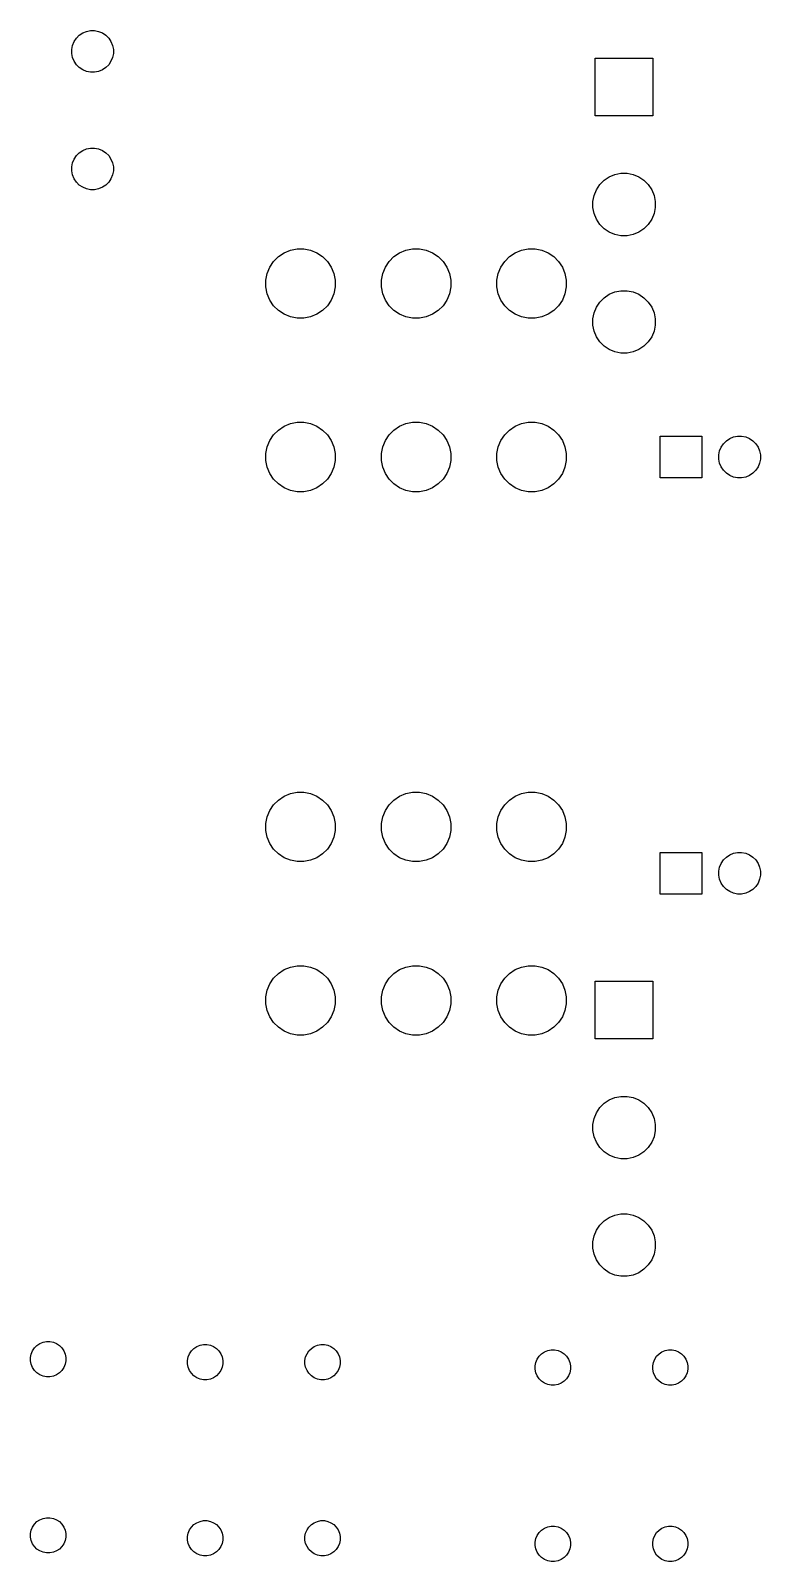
# Model space of a CAD drawing. Extents: x 30 to 167, y -137 to -71.
# Drawn here: x 135.3 to 166.9, y -136.8 to -70.6 of the extents above; entities that cross this region are included whole.
import ezdxf

# ---------------------------------------------------------------- set-up
doc = ezdxf.new("R2010")
doc.units = 0
doc.layers.add('BLACK', color=7, linetype='CONTINUOUS')

msp = doc.modelspace()

# ---------------------------------------------------------------- linework, layer by layer
at = {"layer": 'BLACK', "linetype": 'CONTINUOUS'}
for p, q in [((137.301, -70.8863), (137.426, -70.7609)), ((137.426, -70.7609), (137.574, -70.6624)), ((137.574, -70.6624), (137.737, -70.5946)), ((137.737, -70.5946), (137.911, -70.56)), ((137.911, -70.56), (138.089, -70.56)), ((138.089, -70.56), (138.263, -70.5946)), ((138.263, -70.5946), (138.426, -70.6624)), ((138.426, -70.6624), (138.574, -70.7609)), ((138.574, -70.7609), (138.699, -70.8863)), ((137.1, -71.3714), (137.135, -71.1975)), ((137.1, -71.5486), (137.1, -71.3714)), ((137.135, -71.1975), (137.202, -71.0337)), ((137.202, -71.0337), (137.301, -70.8863)), ((138.699, -70.8863), (138.798, -71.0337)), ((138.798, -71.0337), (138.865, -71.1975)), ((138.865, -71.1975), (138.9, -71.3714)), ((138.9, -71.3714), (138.9, -71.5486)), ((137.135, -71.7225), (137.1, -71.5486)), ((137.202, -71.8863), (137.135, -71.7225)), ((137.301, -72.0337), (137.202, -71.8863)), ((137.426, -72.1591), (137.301, -72.0337)), ((137.574, -72.2576), (137.426, -72.1591)), ((138.574, -72.1591), (138.426, -72.2576)), ((138.699, -72.0337), (138.574, -72.1591)), ((138.798, -71.8863), (138.699, -72.0337)), ((138.865, -71.7225), (138.798, -71.8863)), ((138.9, -71.5486), (138.865, -71.7225)), ((159.75, -74.25), (159.75, -71.75)), ((159.75, -71.75), (162.25, -71.75)), ((162.25, -71.75), (162.25, -74.25)), ((137.737, -72.3254), (137.574, -72.2576)), ((137.911, -72.36), (137.737, -72.3254)), ((138.089, -72.36), (137.911, -72.36)), ((138.263, -72.3254), (138.089, -72.36)), ((138.426, -72.2576), (138.263, -72.3254)), ((162.25, -74.25), (159.75, -74.25)), ((137.135, -76.2775), (137.202, -76.1137)), ((137.202, -76.1137), (137.301, -75.9663)), ((137.301, -75.9663), (137.426, -75.8409)), ((137.426, -75.8409), (137.574, -75.7424)), ((137.574, -75.7424), (137.737, -75.6746)), ((137.737, -75.6746), (137.911, -75.64)), ((137.911, -75.64), (138.089, -75.64)), ((138.089, -75.64), (138.263, -75.6746)), ((138.263, -75.6746), (138.426, -75.7424)), ((138.426, -75.7424), (138.574, -75.8409)), ((138.574, -75.8409), (138.699, -75.9663)), ((138.699, -75.9663), (138.798, -76.1137)), ((138.798, -76.1137), (138.865, -76.2775)), ((137.1, -76.4514), (137.135, -76.2775)), ((137.1, -76.6286), (137.1, -76.4514)), ((137.135, -76.8025), (137.1, -76.6286)), ((138.865, -76.2775), (138.9, -76.4514)), ((138.9, -76.6286), (138.865, -76.8025)), ((138.9, -76.4514), (138.9, -76.6286)), ((160.361, -76.8836), (160.606, -76.7819)), ((160.606, -76.7819), (160.867, -76.73)), ((160.867, -76.73), (161.133, -76.73)), ((161.133, -76.73), (161.394, -76.7819)), ((161.394, -76.7819), (161.639, -76.8836)), ((137.202, -76.9663), (137.135, -76.8025)), ((137.301, -77.1137), (137.202, -76.9663)), ((137.426, -77.2391), (137.301, -77.1137)), ((137.574, -77.3376), (137.426, -77.2391)), ((137.737, -77.4054), (137.574, -77.3376)), ((137.911, -77.44), (137.737, -77.4054)), ((138.089, -77.44), (137.911, -77.44)), ((138.263, -77.4054), (138.089, -77.44)), ((138.426, -77.3376), (138.263, -77.4054)), ((138.574, -77.2391), (138.426, -77.3376)), ((138.699, -77.1137), (138.574, -77.2391)), ((138.798, -76.9663), (138.699, -77.1137)), ((138.865, -76.8025), (138.798, -76.9663)), ((159.702, -77.6862), (159.804, -77.4405)), ((159.804, -77.4405), (159.951, -77.2194)), ((159.951, -77.2194), (160.139, -77.0314)), ((160.139, -77.0314), (160.361, -76.8836)), ((161.639, -76.8836), (161.861, -77.0314)), ((161.861, -77.0314), (162.049, -77.2194)), ((162.049, -77.2194), (162.196, -77.4405)), ((162.196, -77.4405), (162.298, -77.6862)), ((159.65, -77.947), (159.702, -77.6862)), ((159.65, -78.213), (159.65, -77.947)), ((162.298, -77.6862), (162.35, -77.947)), ((162.35, -77.947), (162.35, -78.213)), ((159.702, -78.4738), (159.65, -78.213)), ((159.804, -78.7195), (159.702, -78.4738)), ((159.951, -78.9406), (159.804, -78.7195)), ((162.196, -78.7195), (162.049, -78.9406)), ((162.298, -78.4738), (162.196, -78.7195)), ((162.35, -78.213), (162.298, -78.4738)), ((160.139, -79.1286), (159.951, -78.9406)), ((160.361, -79.2764), (160.139, -79.1286)), ((160.606, -79.3781), (160.361, -79.2764)), ((160.867, -79.43), (160.606, -79.3781)), ((161.133, -79.43), (160.867, -79.43)), ((161.394, -79.3781), (161.133, -79.43)), ((161.639, -79.2764), (161.394, -79.3781)), ((161.861, -79.1286), (161.639, -79.2764)), ((162.049, -78.9406), (161.861, -79.1286)), ((146.289, -80.1707), (146.562, -80.0576)), ((146.562, -80.0576), (146.852, -80)), ((146.852, -80), (147.148, -80)), ((147.148, -80), (147.438, -80.0576)), ((147.438, -80.0576), (147.711, -80.1707)), ((151.289, -80.1707), (151.562, -80.0576)), ((151.562, -80.0576), (151.852, -80)), ((151.852, -80), (152.148, -80)), ((152.148, -80), (152.438, -80.0576)), ((152.438, -80.0576), (152.711, -80.1707)), ((156.289, -80.1707), (156.562, -80.0576)), ((156.562, -80.0576), (156.852, -80)), ((156.852, -80), (157.148, -80)), ((157.148, -80), (157.438, -80.0576)), ((157.438, -80.0576), (157.711, -80.1707)), ((145.671, -80.7895), (145.835, -80.5438)), ((145.835, -80.5438), (146.044, -80.3349)), ((146.044, -80.3349), (146.289, -80.1707)), ((147.711, -80.1707), (147.956, -80.3349)), ((147.956, -80.3349), (148.165, -80.5438)), ((148.165, -80.5438), (148.329, -80.7895)), ((150.671, -80.7895), (150.835, -80.5438)), ((150.835, -80.5438), (151.044, -80.3349)), ((151.044, -80.3349), (151.289, -80.1707)), ((152.711, -80.1707), (152.956, -80.3349)), ((152.956, -80.3349), (153.165, -80.5438)), ((153.165, -80.5438), (153.329, -80.7895)), ((155.671, -80.7895), (155.835, -80.5438)), ((155.835, -80.5438), (156.044, -80.3349)), ((156.044, -80.3349), (156.289, -80.1707)), ((157.711, -80.1707), (157.956, -80.3349)), ((157.956, -80.3349), (158.165, -80.5438)), ((158.165, -80.5438), (158.329, -80.7895)), ((145.5, -81.3523), (145.558, -81.0625)), ((145.5, -81.6477), (145.5, -81.3523)), ((145.558, -81.0625), (145.671, -80.7895)), ((148.329, -80.7895), (148.442, -81.0625)), ((148.442, -81.0625), (148.5, -81.3523)), ((148.5, -81.3523), (148.5, -81.6477)), ((150.5, -81.3523), (150.558, -81.0625)), ((150.5, -81.6477), (150.5, -81.3523)), ((150.558, -81.0625), (150.671, -80.7895)), ((153.329, -80.7895), (153.442, -81.0625)), ((153.442, -81.0625), (153.5, -81.3523)), ((153.5, -81.3523), (153.5, -81.6477)), ((155.5, -81.3523), (155.558, -81.0625)), ((155.5, -81.6477), (155.5, -81.3523)), ((155.558, -81.0625), (155.671, -80.7895)), ((158.329, -80.7895), (158.442, -81.0625)), ((158.442, -81.0625), (158.5, -81.3523)), ((158.5, -81.3523), (158.5, -81.6477)), ((145.558, -81.9375), (145.5, -81.6477)), ((145.671, -82.2105), (145.558, -81.9375)), ((148.442, -81.9375), (148.329, -82.2105)), ((148.5, -81.6477), (148.442, -81.9375)), ((150.558, -81.9375), (150.5, -81.6477)), ((150.671, -82.2105), (150.558, -81.9375)), ((153.442, -81.9375), (153.329, -82.2105)), ((153.5, -81.6477), (153.442, -81.9375)), ((155.558, -81.9375), (155.5, -81.6477)), ((155.671, -82.2105), (155.558, -81.9375)), ((158.442, -81.9375), (158.329, -82.2105)), ((158.5, -81.6477), (158.442, -81.9375)), ((160.139, -82.1114), (160.361, -81.9636)), ((160.361, -81.9636), (160.606, -81.8619)), ((160.606, -81.8619), (160.867, -81.81)), ((160.867, -81.81), (161.133, -81.81)), ((161.133, -81.81), (161.394, -81.8619)), ((161.394, -81.8619), (161.639, -81.9636)), ((161.639, -81.9636), (161.861, -82.1114)), ((145.835, -82.4562), (145.671, -82.2105)), ((146.044, -82.6651), (145.835, -82.4562)), ((146.289, -82.8293), (146.044, -82.6651)), ((147.956, -82.6651), (147.711, -82.8293)), ((148.165, -82.4562), (147.956, -82.6651)), ((148.329, -82.2105), (148.165, -82.4562)), ((150.835, -82.4562), (150.671, -82.2105)), ((151.044, -82.6651), (150.835, -82.4562)), ((151.289, -82.8293), (151.044, -82.6651)), ((152.956, -82.6651), (152.711, -82.8293)), ((153.165, -82.4562), (152.956, -82.6651)), ((153.329, -82.2105), (153.165, -82.4562)), ((155.835, -82.4562), (155.671, -82.2105)), ((156.044, -82.6651), (155.835, -82.4562)), ((156.289, -82.8293), (156.044, -82.6651)), ((157.956, -82.6651), (157.711, -82.8293)), ((158.165, -82.4562), (157.956, -82.6651)), ((158.329, -82.2105), (158.165, -82.4562)), ((159.702, -82.7662), (159.804, -82.5205)), ((159.804, -82.5205), (159.951, -82.2994)), ((159.951, -82.2994), (160.139, -82.1114)), ((161.861, -82.1114), (162.049, -82.2994)), ((162.049, -82.2994), (162.196, -82.5205)), ((162.196, -82.5205), (162.298, -82.7662)), ((146.562, -82.9424), (146.289, -82.8293)), ((146.852, -83), (146.562, -82.9424)), ((147.148, -83), (146.852, -83)), ((147.438, -82.9424), (147.148, -83)), ((147.711, -82.8293), (147.438, -82.9424)), ((151.562, -82.9424), (151.289, -82.8293)), ((151.852, -83), (151.562, -82.9424)), ((152.148, -83), (151.852, -83)), ((152.438, -82.9424), (152.148, -83)), ((152.711, -82.8293), (152.438, -82.9424)), ((156.562, -82.9424), (156.289, -82.8293)), ((156.852, -83), (156.562, -82.9424)), ((157.148, -83), (156.852, -83)), ((157.438, -82.9424), (157.148, -83)), ((157.711, -82.8293), (157.438, -82.9424)), ((159.65, -83.027), (159.702, -82.7662)), ((159.65, -83.293), (159.65, -83.027)), ((159.702, -83.5538), (159.65, -83.293)), ((162.298, -82.7662), (162.35, -83.027)), ((162.35, -83.293), (162.298, -83.5538)), ((162.35, -83.027), (162.35, -83.293)), ((159.804, -83.7995), (159.702, -83.5538)), ((159.951, -84.0206), (159.804, -83.7995)), ((160.139, -84.2086), (159.951, -84.0206)), ((162.049, -84.0206), (161.861, -84.2086)), ((162.196, -83.7995), (162.049, -84.0206)), ((162.298, -83.5538), (162.196, -83.7995)), ((160.361, -84.3564), (160.139, -84.2086)), ((160.606, -84.4581), (160.361, -84.3564)), ((160.867, -84.51), (160.606, -84.4581)), ((161.133, -84.51), (160.867, -84.51)), ((161.394, -84.4581), (161.133, -84.51)), ((161.639, -84.3564), (161.394, -84.4581)), ((161.861, -84.2086), (161.639, -84.3564)), ((145.671, -88.2895), (145.835, -88.0438)), ((145.835, -88.0438), (146.044, -87.8349)), ((146.044, -87.8349), (146.289, -87.6707)), ((146.289, -87.6707), (146.562, -87.5576)), ((146.562, -87.5576), (146.852, -87.5)), ((146.852, -87.5), (147.148, -87.5)), ((147.148, -87.5), (147.438, -87.5576)), ((147.438, -87.5576), (147.711, -87.6707)), ((147.711, -87.6707), (147.956, -87.8349)), ((147.956, -87.8349), (148.165, -88.0438)), ((148.165, -88.0438), (148.329, -88.2895)), ((150.671, -88.2895), (150.835, -88.0438)), ((150.835, -88.0438), (151.044, -87.8349)), ((151.044, -87.8349), (151.289, -87.6707)), ((151.289, -87.6707), (151.562, -87.5576)), ((151.562, -87.5576), (151.852, -87.5)), ((151.852, -87.5), (152.148, -87.5)), ((152.148, -87.5), (152.438, -87.5576)), ((152.438, -87.5576), (152.711, -87.6707)), ((152.711, -87.6707), (152.956, -87.8349)), ((152.956, -87.8349), (153.165, -88.0438)), ((153.165, -88.0438), (153.329, -88.2895)), ((155.671, -88.2895), (155.835, -88.0438)), ((155.835, -88.0438), (156.044, -87.8349)), ((156.044, -87.8349), (156.289, -87.6707)), ((156.289, -87.6707), (156.562, -87.5576)), ((156.562, -87.5576), (156.852, -87.5)), ((156.852, -87.5), (157.148, -87.5)), ((157.148, -87.5), (157.438, -87.5576)), ((157.438, -87.5576), (157.711, -87.6707)), ((157.711, -87.6707), (157.956, -87.8349)), ((157.956, -87.8349), (158.165, -88.0438)), ((158.165, -88.0438), (158.329, -88.2895)), ((145.5, -88.8523), (145.558, -88.5625)), ((145.558, -88.5625), (145.671, -88.2895)), ((148.329, -88.2895), (148.442, -88.5625)), ((148.442, -88.5625), (148.5, -88.8523)), ((150.5, -88.8523), (150.558, -88.5625)), ((150.558, -88.5625), (150.671, -88.2895)), ((153.329, -88.2895), (153.442, -88.5625)), ((153.442, -88.5625), (153.5, -88.8523)), ((155.5, -88.8523), (155.558, -88.5625)), ((155.558, -88.5625), (155.671, -88.2895)), ((158.329, -88.2895), (158.442, -88.5625)), ((158.442, -88.5625), (158.5, -88.8523)), ((162.56, -89.9), (162.56, -88.1)), ((162.56, -88.1), (164.36, -88.1)), ((164.36, -88.1), (164.36, -89.9)), ((165.135, -88.7375), (165.202, -88.5737)), ((165.202, -88.5737), (165.301, -88.4263)), ((165.301, -88.4263), (165.426, -88.3009)), ((165.426, -88.3009), (165.574, -88.2024)), ((165.574, -88.2024), (165.737, -88.1346)), ((165.737, -88.1346), (165.911, -88.1)), ((165.911, -88.1), (166.089, -88.1)), ((166.089, -88.1), (166.263, -88.1346)), ((166.263, -88.1346), (166.426, -88.2024)), ((166.426, -88.2024), (166.574, -88.3009)), ((166.574, -88.3009), (166.699, -88.4263)), ((166.699, -88.4263), (166.798, -88.5737)), ((166.798, -88.5737), (166.865, -88.7375)), ((145.5, -89.1477), (145.5, -88.8523)), ((145.558, -89.4375), (145.5, -89.1477)), ((148.5, -89.1477), (148.442, -89.4375)), ((148.5, -88.8523), (148.5, -89.1477)), ((150.5, -89.1477), (150.5, -88.8523)), ((150.558, -89.4375), (150.5, -89.1477)), ((153.5, -89.1477), (153.442, -89.4375)), ((153.5, -88.8523), (153.5, -89.1477)), ((155.5, -89.1477), (155.5, -88.8523)), ((155.558, -89.4375), (155.5, -89.1477)), ((158.5, -89.1477), (158.442, -89.4375)), ((158.5, -88.8523), (158.5, -89.1477)), ((165.1, -88.9114), (165.135, -88.7375)), ((165.1, -89.0886), (165.1, -88.9114)), ((165.135, -89.2625), (165.1, -89.0886)), ((165.202, -89.4263), (165.135, -89.2625)), ((166.865, -89.2625), (166.798, -89.4263)), ((166.865, -88.7375), (166.9, -88.9114)), ((166.9, -89.0886), (166.865, -89.2625)), ((166.9, -88.9114), (166.9, -89.0886)), ((145.671, -89.7105), (145.558, -89.4375)), ((145.835, -89.9562), (145.671, -89.7105)), ((146.044, -90.1651), (145.835, -89.9562)), ((148.165, -89.9562), (147.956, -90.1651)), ((148.329, -89.7105), (148.165, -89.9562)), ((148.442, -89.4375), (148.329, -89.7105)), ((150.671, -89.7105), (150.558, -89.4375)), ((150.835, -89.9562), (150.671, -89.7105)), ((151.044, -90.1651), (150.835, -89.9562)), ((153.165, -89.9562), (152.956, -90.1651)), ((153.329, -89.7105), (153.165, -89.9562)), ((153.442, -89.4375), (153.329, -89.7105)), ((155.671, -89.7105), (155.558, -89.4375)), ((155.835, -89.9562), (155.671, -89.7105)), ((156.044, -90.1651), (155.835, -89.9562)), ((158.165, -89.9562), (157.956, -90.1651)), ((158.329, -89.7105), (158.165, -89.9562)), ((158.442, -89.4375), (158.329, -89.7105)), ((164.36, -89.9), (162.56, -89.9)), ((165.301, -89.5737), (165.202, -89.4263)), ((165.426, -89.6991), (165.301, -89.5737)), ((165.574, -89.7976), (165.426, -89.6991)), ((165.737, -89.8654), (165.574, -89.7976)), ((165.911, -89.9), (165.737, -89.8654)), ((166.089, -89.9), (165.911, -89.9)), ((166.263, -89.8654), (166.089, -89.9)), ((166.426, -89.7976), (166.263, -89.8654)), ((166.574, -89.6991), (166.426, -89.7976)), ((166.699, -89.5737), (166.574, -89.6991)), ((166.798, -89.4263), (166.699, -89.5737)), ((146.289, -90.3293), (146.044, -90.1651)), ((146.562, -90.4424), (146.289, -90.3293)), ((146.852, -90.5), (146.562, -90.4424)), ((147.148, -90.5), (146.852, -90.5)), ((147.438, -90.4424), (147.148, -90.5)), ((147.711, -90.3293), (147.438, -90.4424)), ((147.956, -90.1651), (147.711, -90.3293)), ((151.289, -90.3293), (151.044, -90.1651)), ((151.562, -90.4424), (151.289, -90.3293)), ((151.852, -90.5), (151.562, -90.4424)), ((152.148, -90.5), (151.852, -90.5)), ((152.438, -90.4424), (152.148, -90.5)), ((152.711, -90.3293), (152.438, -90.4424)), ((152.956, -90.1651), (152.711, -90.3293)), ((156.289, -90.3293), (156.044, -90.1651)), ((156.562, -90.4424), (156.289, -90.3293)), ((156.852, -90.5), (156.562, -90.4424)), ((157.148, -90.5), (156.852, -90.5)), ((157.438, -90.4424), (157.148, -90.5)), ((157.711, -90.3293), (157.438, -90.4424)), ((157.956, -90.1651), (157.711, -90.3293)), ((145.835, -104.044), (146.044, -103.835)), ((146.044, -103.835), (146.289, -103.671)), ((146.289, -103.671), (146.562, -103.558)), ((146.562, -103.558), (146.852, -103.5)), ((146.852, -103.5), (147.148, -103.5)), ((147.148, -103.5), (147.438, -103.558)), ((147.438, -103.558), (147.711, -103.671)), ((147.711, -103.671), (147.956, -103.835)), ((147.956, -103.835), (148.165, -104.044)), ((150.835, -104.044), (151.044, -103.835)), ((151.044, -103.835), (151.289, -103.671)), ((151.289, -103.671), (151.562, -103.558)), ((151.562, -103.558), (151.852, -103.5)), ((151.852, -103.5), (152.148, -103.5)), ((152.148, -103.5), (152.438, -103.558)), ((152.438, -103.558), (152.711, -103.671)), ((152.711, -103.671), (152.956, -103.835)), ((152.956, -103.835), (153.165, -104.044)), ((155.835, -104.044), (156.044, -103.835)), ((156.044, -103.835), (156.289, -103.671)), ((156.289, -103.671), (156.562, -103.558)), ((156.562, -103.558), (156.852, -103.5)), ((156.852, -103.5), (157.148, -103.5)), ((157.148, -103.5), (157.438, -103.558)), ((157.438, -103.558), (157.711, -103.671)), ((157.711, -103.671), (157.956, -103.835)), ((157.956, -103.835), (158.165, -104.044)), ((145.5, -104.852), (145.558, -104.562)), ((145.558, -104.562), (145.671, -104.289)), ((145.671, -104.289), (145.835, -104.044)), ((148.165, -104.044), (148.329, -104.289)), ((148.329, -104.289), (148.442, -104.562)), ((148.442, -104.562), (148.5, -104.852)), ((150.5, -104.852), (150.558, -104.562)), ((150.558, -104.562), (150.671, -104.289)), ((150.671, -104.289), (150.835, -104.044)), ((153.165, -104.044), (153.329, -104.289)), ((153.329, -104.289), (153.442, -104.562)), ((153.442, -104.562), (153.5, -104.852)), ((155.5, -104.852), (155.558, -104.562)), ((155.558, -104.562), (155.671, -104.289)), ((155.671, -104.289), (155.835, -104.044)), ((158.165, -104.044), (158.329, -104.289)), ((158.329, -104.289), (158.442, -104.562)), ((158.442, -104.562), (158.5, -104.852)), ((145.5, -105.148), (145.5, -104.852)), ((145.558, -105.438), (145.5, -105.148)), ((148.5, -105.148), (148.442, -105.438)), ((148.5, -104.852), (148.5, -105.148)), ((150.5, -105.148), (150.5, -104.852)), ((150.558, -105.438), (150.5, -105.148)), ((153.5, -105.148), (153.442, -105.438)), ((153.5, -104.852), (153.5, -105.148)), ((155.5, -105.148), (155.5, -104.852)), ((155.558, -105.438), (155.5, -105.148)), ((158.5, -105.148), (158.442, -105.438)), ((158.5, -104.852), (158.5, -105.148)), ((145.671, -105.711), (145.558, -105.438)), ((145.835, -105.956), (145.671, -105.711)), ((148.329, -105.711), (148.165, -105.956)), ((148.442, -105.438), (148.329, -105.711)), ((150.671, -105.711), (150.558, -105.438)), ((150.835, -105.956), (150.671, -105.711)), ((153.329, -105.711), (153.165, -105.956)), ((153.442, -105.438), (153.329, -105.711)), ((155.671, -105.711), (155.558, -105.438)), ((155.835, -105.956), (155.671, -105.711)), ((158.329, -105.711), (158.165, -105.956)), ((158.442, -105.438), (158.329, -105.711)), ((146.044, -106.165), (145.835, -105.956)), ((146.289, -106.329), (146.044, -106.165)), ((146.562, -106.442), (146.289, -106.329)), ((146.852, -106.5), (146.562, -106.442)), ((147.148, -106.5), (146.852, -106.5)), ((147.438, -106.442), (147.148, -106.5)), ((147.711, -106.329), (147.438, -106.442)), ((147.956, -106.165), (147.711, -106.329)), ((148.165, -105.956), (147.956, -106.165)), ((151.044, -106.165), (150.835, -105.956)), ((151.289, -106.329), (151.044, -106.165)), ((151.562, -106.442), (151.289, -106.329)), ((151.852, -106.5), (151.562, -106.442)), ((152.148, -106.5), (151.852, -106.5)), ((152.438, -106.442), (152.148, -106.5)), ((152.711, -106.329), (152.438, -106.442)), ((152.956, -106.165), (152.711, -106.329)), ((153.165, -105.956), (152.956, -106.165)), ((156.044, -106.165), (155.835, -105.956)), ((156.289, -106.329), (156.044, -106.165)), ((156.562, -106.442), (156.289, -106.329)), ((156.852, -106.5), (156.562, -106.442)), ((157.148, -106.5), (156.852, -106.5)), ((157.438, -106.442), (157.148, -106.5)), ((157.711, -106.329), (157.438, -106.442)), ((157.956, -106.165), (157.711, -106.329)), ((158.165, -105.956), (157.956, -106.165)), ((162.56, -107.9), (162.56, -106.1)), ((162.56, -106.1), (164.36, -106.1)), ((164.36, -106.1), (164.36, -107.9)), ((165.135, -106.737), (165.202, -106.574)), ((165.202, -106.574), (165.301, -106.426)), ((165.301, -106.426), (165.426, -106.301)), ((165.426, -106.301), (165.574, -106.202)), ((165.574, -106.202), (165.737, -106.135)), ((165.737, -106.135), (165.911, -106.1)), ((165.911, -106.1), (166.089, -106.1)), ((166.089, -106.1), (166.263, -106.135)), ((166.263, -106.135), (166.426, -106.202)), ((166.426, -106.202), (166.574, -106.301)), ((166.574, -106.301), (166.699, -106.426)), ((166.699, -106.426), (166.798, -106.574)), ((166.798, -106.574), (166.865, -106.737)), ((165.1, -106.911), (165.135, -106.737)), ((165.1, -107.089), (165.1, -106.911)), ((165.135, -107.263), (165.1, -107.089)), ((166.865, -106.737), (166.9, -106.911)), ((166.9, -107.089), (166.865, -107.263)), ((166.9, -106.911), (166.9, -107.089)), ((164.36, -107.9), (162.56, -107.9)), ((165.202, -107.426), (165.135, -107.263)), ((165.301, -107.574), (165.202, -107.426)), ((165.426, -107.699), (165.301, -107.574)), ((165.574, -107.798), (165.426, -107.699)), ((165.737, -107.865), (165.574, -107.798)), ((165.911, -107.9), (165.737, -107.865)), ((166.089, -107.9), (165.911, -107.9)), ((166.263, -107.865), (166.089, -107.9)), ((166.426, -107.798), (166.263, -107.865)), ((166.574, -107.699), (166.426, -107.798)), ((166.699, -107.574), (166.574, -107.699)), ((166.798, -107.426), (166.699, -107.574)), ((166.865, -107.263), (166.798, -107.426)), ((146.044, -111.335), (146.289, -111.171)), ((146.289, -111.171), (146.562, -111.058)), ((146.562, -111.058), (146.852, -111)), ((146.852, -111), (147.148, -111)), ((147.148, -111), (147.438, -111.058)), ((147.438, -111.058), (147.711, -111.171)), ((147.711, -111.171), (147.956, -111.335)), ((151.044, -111.335), (151.289, -111.171)), ((151.289, -111.171), (151.562, -111.058)), ((151.562, -111.058), (151.852, -111)), ((151.852, -111), (152.148, -111)), ((152.148, -111), (152.438, -111.058)), ((152.438, -111.058), (152.711, -111.171)), ((152.711, -111.171), (152.956, -111.335)), ((156.044, -111.335), (156.289, -111.171)), ((156.289, -111.171), (156.562, -111.058)), ((156.562, -111.058), (156.852, -111)), ((156.852, -111), (157.148, -111)), ((157.148, -111), (157.438, -111.058)), ((157.438, -111.058), (157.711, -111.171)), ((157.711, -111.171), (157.956, -111.335)), ((145.558, -112.062), (145.671, -111.789)), ((145.671, -111.789), (145.835, -111.544)), ((145.835, -111.544), (146.044, -111.335)), ((147.956, -111.335), (148.165, -111.544)), ((148.165, -111.544), (148.329, -111.789)), ((148.329, -111.789), (148.442, -112.062)), ((150.558, -112.062), (150.671, -111.789)), ((150.671, -111.789), (150.835, -111.544)), ((150.835, -111.544), (151.044, -111.335)), ((152.956, -111.335), (153.165, -111.544)), ((153.165, -111.544), (153.329, -111.789)), ((153.329, -111.789), (153.442, -112.062)), ((155.558, -112.062), (155.671, -111.789)), ((155.671, -111.789), (155.835, -111.544)), ((155.835, -111.544), (156.044, -111.335)), ((157.956, -111.335), (158.165, -111.544)), ((158.165, -111.544), (158.329, -111.789)), ((158.329, -111.789), (158.442, -112.062)), ((159.75, -114.17), (159.75, -111.67)), ((159.75, -111.67), (162.25, -111.67)), ((162.25, -111.67), (162.25, -114.17)), ((145.5, -112.352), (145.558, -112.062)), ((145.5, -112.648), (145.5, -112.352)), ((148.442, -112.062), (148.5, -112.352)), ((148.5, -112.352), (148.5, -112.648)), ((150.5, -112.352), (150.558, -112.062)), ((150.5, -112.648), (150.5, -112.352)), ((153.442, -112.062), (153.5, -112.352)), ((153.5, -112.352), (153.5, -112.648)), ((155.5, -112.352), (155.558, -112.062)), ((155.5, -112.648), (155.5, -112.352)), ((158.442, -112.062), (158.5, -112.352)), ((158.5, -112.352), (158.5, -112.648)), ((145.558, -112.938), (145.5, -112.648)), ((145.671, -113.211), (145.558, -112.938)), ((148.442, -112.938), (148.329, -113.211)), ((148.5, -112.648), (148.442, -112.938)), ((150.558, -112.938), (150.5, -112.648)), ((150.671, -113.211), (150.558, -112.938)), ((153.442, -112.938), (153.329, -113.211)), ((153.5, -112.648), (153.442, -112.938)), ((155.558, -112.938), (155.5, -112.648)), ((155.671, -113.211), (155.558, -112.938)), ((158.442, -112.938), (158.329, -113.211)), ((158.5, -112.648), (158.442, -112.938)), ((145.835, -113.456), (145.671, -113.211)), ((146.044, -113.665), (145.835, -113.456)), ((146.289, -113.829), (146.044, -113.665)), ((146.562, -113.942), (146.289, -113.829)), ((147.711, -113.829), (147.438, -113.942)), ((147.956, -113.665), (147.711, -113.829)), ((148.165, -113.456), (147.956, -113.665)), ((148.329, -113.211), (148.165, -113.456)), ((150.835, -113.456), (150.671, -113.211)), ((151.044, -113.665), (150.835, -113.456)), ((151.289, -113.829), (151.044, -113.665)), ((151.562, -113.942), (151.289, -113.829)), ((152.711, -113.829), (152.438, -113.942)), ((152.956, -113.665), (152.711, -113.829)), ((153.165, -113.456), (152.956, -113.665)), ((153.329, -113.211), (153.165, -113.456)), ((155.835, -113.456), (155.671, -113.211)), ((156.044, -113.665), (155.835, -113.456)), ((156.289, -113.829), (156.044, -113.665)), ((156.562, -113.942), (156.289, -113.829)), ((157.711, -113.829), (157.438, -113.942)), ((157.956, -113.665), (157.711, -113.829)), ((158.165, -113.456), (157.956, -113.665)), ((158.329, -113.211), (158.165, -113.456)), ((146.852, -114), (146.562, -113.942)), ((147.148, -114), (146.852, -114)), ((147.438, -113.942), (147.148, -114)), ((151.852, -114), (151.562, -113.942)), ((152.148, -114), (151.852, -114)), ((152.438, -113.942), (152.148, -114)), ((156.852, -114), (156.562, -113.942)), ((157.148, -114), (156.852, -114)), ((157.438, -113.942), (157.148, -114)), ((162.25, -114.17), (159.75, -114.17)), ((159.804, -117.361), (159.951, -117.139)), ((159.951, -117.139), (160.139, -116.951)), ((160.139, -116.951), (160.361, -116.804)), ((160.361, -116.804), (160.606, -116.702)), ((160.606, -116.702), (160.867, -116.65)), ((160.867, -116.65), (161.133, -116.65)), ((161.133, -116.65), (161.394, -116.702)), ((161.394, -116.702), (161.639, -116.804)), ((161.639, -116.804), (161.861, -116.951)), ((161.861, -116.951), (162.049, -117.139)), ((162.049, -117.139), (162.196, -117.361)), ((159.65, -117.867), (159.702, -117.606)), ((159.702, -117.606), (159.804, -117.361)), ((162.196, -117.361), (162.298, -117.606)), ((162.298, -117.606), (162.35, -117.867)), ((159.65, -118.133), (159.65, -117.867)), ((159.702, -118.394), (159.65, -118.133)), ((159.804, -118.639), (159.702, -118.394)), ((162.298, -118.394), (162.196, -118.639)), ((162.35, -118.133), (162.298, -118.394)), ((162.35, -117.867), (162.35, -118.133)), ((159.951, -118.861), (159.804, -118.639)), ((160.139, -119.049), (159.951, -118.861)), ((160.361, -119.196), (160.139, -119.049)), ((161.861, -119.049), (161.639, -119.196)), ((162.049, -118.861), (161.861, -119.049)), ((162.196, -118.639), (162.049, -118.861)), ((160.606, -119.298), (160.361, -119.196)), ((160.867, -119.35), (160.606, -119.298)), ((161.133, -119.35), (160.867, -119.35)), ((161.394, -119.298), (161.133, -119.35)), ((161.639, -119.196), (161.394, -119.298)), ((160.361, -121.884), (160.606, -121.782)), ((160.606, -121.782), (160.867, -121.73)), ((160.867, -121.73), (161.133, -121.73)), ((161.133, -121.73), (161.394, -121.782)), ((161.394, -121.782), (161.639, -121.884)), ((159.702, -122.686), (159.804, -122.441)), ((159.804, -122.441), (159.951, -122.219)), ((159.951, -122.219), (160.139, -122.031)), ((160.139, -122.031), (160.361, -121.884)), ((161.639, -121.884), (161.861, -122.031)), ((161.861, -122.031), (162.049, -122.219)), ((162.049, -122.219), (162.196, -122.441)), ((162.196, -122.441), (162.298, -122.686)), ((159.65, -122.947), (159.702, -122.686)), ((159.65, -123.213), (159.65, -122.947)), ((162.298, -122.686), (162.35, -122.947)), ((162.35, -122.947), (162.35, -123.213)), ((159.702, -123.474), (159.65, -123.213)), ((159.804, -123.719), (159.702, -123.474)), ((159.951, -123.941), (159.804, -123.719)), ((162.196, -123.719), (162.049, -123.941)), ((162.298, -123.474), (162.196, -123.719)), ((162.35, -123.213), (162.298, -123.474)), ((160.139, -124.129), (159.951, -123.941)), ((160.361, -124.276), (160.139, -124.129)), ((160.606, -124.378), (160.361, -124.276)), ((160.867, -124.43), (160.606, -124.378)), ((161.133, -124.43), (160.867, -124.43)), ((161.394, -124.378), (161.133, -124.43)), ((161.639, -124.276), (161.394, -124.378)), ((161.861, -124.129), (161.639, -124.276)), ((162.049, -123.941), (161.861, -124.129)), ((135.348, -127.794), (135.405, -127.655)), ((135.405, -127.655), (135.489, -127.53)), ((135.489, -127.53), (135.595, -127.424)), ((135.595, -127.424), (135.72, -127.341)), ((135.72, -127.341), (135.858, -127.283)), ((135.858, -127.283), (136.005, -127.254)), ((136.005, -127.254), (136.156, -127.254)), ((136.156, -127.254), (136.303, -127.283)), ((136.303, -127.283), (136.441, -127.341)), ((136.441, -127.341), (136.566, -127.424)), ((136.566, -127.424), (136.672, -127.53)), ((136.672, -127.53), (136.756, -127.655)), ((136.756, -127.655), (136.813, -127.794)), ((142.2, -127.782), (142.283, -127.657)), ((142.283, -127.657), (142.389, -127.551)), ((142.389, -127.551), (142.514, -127.468)), ((142.514, -127.468), (142.653, -127.41)), ((142.653, -127.41), (142.8, -127.381)), ((142.8, -127.381), (142.95, -127.381)), ((142.95, -127.381), (143.097, -127.41)), ((143.097, -127.41), (143.236, -127.468)), ((143.236, -127.468), (143.361, -127.551)), ((143.361, -127.551), (143.467, -127.657)), ((143.467, -127.657), (143.55, -127.782)), ((147.28, -127.782), (147.363, -127.657)), ((147.363, -127.657), (147.469, -127.551)), ((147.469, -127.551), (147.594, -127.468)), ((147.594, -127.468), (147.733, -127.41)), ((147.733, -127.41), (147.88, -127.381)), ((147.88, -127.381), (148.03, -127.381)), ((148.03, -127.381), (148.177, -127.41)), ((148.177, -127.41), (148.316, -127.468)), ((148.316, -127.468), (148.441, -127.551)), ((148.441, -127.551), (148.547, -127.657)), ((148.547, -127.657), (148.63, -127.782)), ((157.434, -127.788), (157.559, -127.705)), ((157.559, -127.705), (157.698, -127.647)), ((157.698, -127.647), (157.845, -127.618)), ((157.845, -127.618), (157.995, -127.618)), ((157.995, -127.618), (158.142, -127.647)), ((158.142, -127.647), (158.281, -127.705)), ((158.281, -127.705), (158.406, -127.788)), ((162.514, -127.788), (162.639, -127.705)), ((162.639, -127.705), (162.778, -127.647)), ((162.778, -127.647), (162.925, -127.618)), ((162.925, -127.618), (163.075, -127.618)), ((163.075, -127.618), (163.222, -127.647)), ((163.222, -127.647), (163.361, -127.705)), ((163.361, -127.705), (163.486, -127.788)), ((135.319, -127.941), (135.348, -127.794)), ((135.319, -128.091), (135.319, -127.941)), ((135.348, -128.238), (135.319, -128.091)), ((135.405, -128.377), (135.348, -128.238)), ((135.489, -128.502), (135.405, -128.377)), ((136.756, -128.377), (136.672, -128.502)), ((136.813, -128.238), (136.756, -128.377)), ((136.813, -127.794), (136.843, -127.941)), ((136.843, -128.091), (136.813, -128.238)), ((136.843, -127.941), (136.843, -128.091)), ((142.113, -128.068), (142.142, -127.921)), ((142.113, -128.218), (142.113, -128.068)), ((142.142, -128.365), (142.113, -128.218)), ((142.142, -127.921), (142.2, -127.782)), ((142.2, -128.504), (142.142, -128.365)), ((143.55, -127.782), (143.608, -127.921)), ((143.608, -128.365), (143.55, -128.504)), ((143.608, -127.921), (143.637, -128.068)), ((143.637, -128.218), (143.608, -128.365)), ((143.637, -128.068), (143.637, -128.218)), ((147.193, -128.068), (147.222, -127.921)), ((147.193, -128.218), (147.193, -128.068)), ((147.222, -128.365), (147.193, -128.218)), ((147.222, -127.921), (147.28, -127.782)), ((147.28, -128.504), (147.222, -128.365)), ((148.63, -127.782), (148.688, -127.921)), ((148.688, -128.365), (148.63, -128.504)), ((148.688, -127.921), (148.717, -128.068)), ((148.717, -128.218), (148.688, -128.365)), ((148.717, -128.068), (148.717, -128.218)), ((157.158, -128.305), (157.187, -128.158)), ((157.158, -128.455), (157.158, -128.305)), ((157.187, -128.158), (157.245, -128.019)), ((157.245, -128.019), (157.328, -127.894)), ((157.328, -127.894), (157.434, -127.788)), ((158.406, -127.788), (158.512, -127.894)), ((158.512, -127.894), (158.595, -128.019)), ((158.595, -128.019), (158.653, -128.158)), ((158.653, -128.158), (158.682, -128.305)), ((158.682, -128.305), (158.682, -128.455)), ((162.238, -128.305), (162.267, -128.158)), ((162.238, -128.455), (162.238, -128.305)), ((162.267, -128.158), (162.325, -128.019)), ((162.325, -128.019), (162.408, -127.894)), ((162.408, -127.894), (162.514, -127.788)), ((163.486, -127.788), (163.592, -127.894)), ((163.592, -127.894), (163.675, -128.019)), ((163.675, -128.019), (163.733, -128.158)), ((163.733, -128.158), (163.762, -128.305)), ((163.762, -128.305), (163.762, -128.455)), ((135.595, -128.608), (135.489, -128.502)), ((135.72, -128.691), (135.595, -128.608)), ((135.858, -128.749), (135.72, -128.691)), ((136.005, -128.778), (135.858, -128.749)), ((136.156, -128.778), (136.005, -128.778)), ((136.303, -128.749), (136.156, -128.778)), ((136.441, -128.691), (136.303, -128.749)), ((136.566, -128.608), (136.441, -128.691)), ((136.672, -128.502), (136.566, -128.608)), ((142.283, -128.629), (142.2, -128.504)), ((142.389, -128.735), (142.283, -128.629)), ((142.514, -128.818), (142.389, -128.735)), ((142.653, -128.876), (142.514, -128.818)), ((142.8, -128.905), (142.653, -128.876)), ((142.95, -128.905), (142.8, -128.905)), ((143.097, -128.876), (142.95, -128.905)), ((143.236, -128.818), (143.097, -128.876)), ((143.361, -128.735), (143.236, -128.818)), ((143.467, -128.629), (143.361, -128.735)), ((143.55, -128.504), (143.467, -128.629)), ((147.363, -128.629), (147.28, -128.504)), ((147.469, -128.735), (147.363, -128.629)), ((147.594, -128.818), (147.469, -128.735)), ((147.733, -128.876), (147.594, -128.818)), ((147.88, -128.905), (147.733, -128.876)), ((148.03, -128.905), (147.88, -128.905)), ((148.177, -128.876), (148.03, -128.905)), ((148.316, -128.818), (148.177, -128.876)), ((148.441, -128.735), (148.316, -128.818)), ((148.547, -128.629), (148.441, -128.735)), ((148.63, -128.504), (148.547, -128.629)), ((157.187, -128.602), (157.158, -128.455)), ((157.245, -128.741), (157.187, -128.602)), ((157.328, -128.866), (157.245, -128.741)), ((157.434, -128.972), (157.328, -128.866)), ((157.559, -129.055), (157.434, -128.972)), ((157.698, -129.113), (157.559, -129.055)), ((158.281, -129.055), (158.142, -129.113)), ((158.406, -128.972), (158.281, -129.055)), ((158.512, -128.866), (158.406, -128.972)), ((158.595, -128.741), (158.512, -128.866)), ((158.653, -128.602), (158.595, -128.741)), ((158.682, -128.455), (158.653, -128.602)), ((162.267, -128.602), (162.238, -128.455)), ((162.325, -128.741), (162.267, -128.602)), ((162.408, -128.866), (162.325, -128.741)), ((162.514, -128.972), (162.408, -128.866)), ((162.639, -129.055), (162.514, -128.972)), ((162.778, -129.113), (162.639, -129.055)), ((163.361, -129.055), (163.222, -129.113)), ((163.486, -128.972), (163.361, -129.055)), ((163.592, -128.866), (163.486, -128.972)), ((163.675, -128.741), (163.592, -128.866)), ((163.733, -128.602), (163.675, -128.741)), ((163.762, -128.455), (163.733, -128.602)), ((157.845, -129.142), (157.698, -129.113)), ((157.995, -129.142), (157.845, -129.142)), ((158.142, -129.113), (157.995, -129.142)), ((162.925, -129.142), (162.778, -129.113)), ((163.075, -129.142), (162.925, -129.142)), ((163.222, -129.113), (163.075, -129.142)), ((135.489, -135.15), (135.595, -135.044)), ((135.595, -135.044), (135.72, -134.961)), ((135.72, -134.961), (135.858, -134.903)), ((135.858, -134.903), (136.005, -134.874)), ((136.005, -134.874), (136.156, -134.874)), ((136.156, -134.874), (136.303, -134.903)), ((136.303, -134.903), (136.441, -134.961)), ((136.441, -134.961), (136.566, -135.044)), ((136.566, -135.044), (136.672, -135.15)), ((142.514, -135.088), (142.653, -135.03)), ((142.653, -135.03), (142.8, -135.001)), ((142.8, -135.001), (142.95, -135.001)), ((142.95, -135.001), (143.097, -135.03)), ((143.097, -135.03), (143.236, -135.088)), ((147.594, -135.088), (147.733, -135.03)), ((147.733, -135.03), (147.88, -135.001)), ((147.88, -135.001), (148.03, -135.001)), ((148.03, -135.001), (148.177, -135.03)), ((148.177, -135.03), (148.316, -135.088)), ((135.319, -135.561), (135.348, -135.414)), ((135.319, -135.711), (135.319, -135.561)), ((135.348, -135.858), (135.319, -135.711)), ((135.348, -135.414), (135.405, -135.275)), ((135.405, -135.275), (135.489, -135.15)), ((136.672, -135.15), (136.756, -135.275)), ((136.756, -135.275), (136.813, -135.414)), ((136.813, -135.414), (136.843, -135.561)), ((136.843, -135.711), (136.813, -135.858)), ((136.843, -135.561), (136.843, -135.711)), ((142.113, -135.688), (142.142, -135.541)), ((142.113, -135.838), (142.113, -135.688)), ((142.142, -135.541), (142.2, -135.402)), ((142.2, -135.402), (142.283, -135.277)), ((142.283, -135.277), (142.389, -135.171)), ((142.389, -135.171), (142.514, -135.088)), ((143.236, -135.088), (143.361, -135.171)), ((143.361, -135.171), (143.467, -135.277)), ((143.467, -135.277), (143.55, -135.402)), ((143.55, -135.402), (143.608, -135.541)), ((143.608, -135.541), (143.637, -135.688)), ((143.637, -135.688), (143.637, -135.838)), ((147.193, -135.688), (147.222, -135.541)), ((147.193, -135.838), (147.193, -135.688)), ((147.222, -135.541), (147.28, -135.402)), ((147.28, -135.402), (147.363, -135.277)), ((147.363, -135.277), (147.469, -135.171)), ((147.469, -135.171), (147.594, -135.088)), ((148.316, -135.088), (148.441, -135.171)), ((148.441, -135.171), (148.547, -135.277)), ((148.547, -135.277), (148.63, -135.402)), ((148.63, -135.402), (148.688, -135.541)), ((148.688, -135.541), (148.717, -135.688)), ((148.717, -135.688), (148.717, -135.838)), ((157.187, -135.778), (157.245, -135.639)), ((157.245, -135.639), (157.328, -135.514)), ((157.328, -135.514), (157.434, -135.408)), ((157.434, -135.408), (157.559, -135.325)), ((157.559, -135.325), (157.698, -135.267)), ((157.698, -135.267), (157.845, -135.238)), ((157.845, -135.238), (157.995, -135.238)), ((157.995, -135.238), (158.142, -135.267)), ((158.142, -135.267), (158.281, -135.325)), ((158.281, -135.325), (158.406, -135.408)), ((158.406, -135.408), (158.512, -135.514)), ((158.512, -135.514), (158.595, -135.639)), ((158.595, -135.639), (158.653, -135.778)), ((162.267, -135.778), (162.325, -135.639)), ((162.325, -135.639), (162.408, -135.514)), ((162.408, -135.514), (162.514, -135.408)), ((162.514, -135.408), (162.639, -135.325)), ((162.639, -135.325), (162.778, -135.267)), ((162.778, -135.267), (162.925, -135.238)), ((162.925, -135.238), (163.075, -135.238)), ((163.075, -135.238), (163.222, -135.267)), ((163.222, -135.267), (163.361, -135.325)), ((163.361, -135.325), (163.486, -135.408)), ((163.486, -135.408), (163.592, -135.514)), ((163.592, -135.514), (163.675, -135.639)), ((163.675, -135.639), (163.733, -135.778)), ((135.405, -135.997), (135.348, -135.858)), ((135.489, -136.122), (135.405, -135.997)), ((135.595, -136.228), (135.489, -136.122)), ((135.72, -136.311), (135.595, -136.228)), ((135.858, -136.369), (135.72, -136.311)), ((136.005, -136.398), (135.858, -136.369)), ((136.303, -136.369), (136.156, -136.398)), ((136.441, -136.311), (136.303, -136.369)), ((136.566, -136.228), (136.441, -136.311)), ((136.672, -136.122), (136.566, -136.228)), ((136.756, -135.997), (136.672, -136.122)), ((136.813, -135.858), (136.756, -135.997)), ((142.142, -135.985), (142.113, -135.838)), ((142.2, -136.124), (142.142, -135.985)), ((142.283, -136.249), (142.2, -136.124)), ((142.389, -136.355), (142.283, -136.249)), ((142.514, -136.438), (142.389, -136.355)), ((143.361, -136.355), (143.236, -136.438)), ((143.467, -136.249), (143.361, -136.355)), ((143.55, -136.124), (143.467, -136.249)), ((143.608, -135.985), (143.55, -136.124)), ((143.637, -135.838), (143.608, -135.985)), ((147.222, -135.985), (147.193, -135.838)), ((147.28, -136.124), (147.222, -135.985)), ((147.363, -136.249), (147.28, -136.124)), ((147.469, -136.355), (147.363, -136.249)), ((147.594, -136.438), (147.469, -136.355)), ((148.441, -136.355), (148.316, -136.438)), ((148.547, -136.249), (148.441, -136.355)), ((148.63, -136.124), (148.547, -136.249)), ((148.688, -135.985), (148.63, -136.124)), ((148.717, -135.838), (148.688, -135.985)), ((157.158, -135.925), (157.187, -135.778)), ((157.158, -136.075), (157.158, -135.925)), ((157.187, -136.222), (157.158, -136.075)), ((157.245, -136.361), (157.187, -136.222)), ((157.328, -136.486), (157.245, -136.361)), ((158.595, -136.361), (158.512, -136.486)), ((158.653, -136.222), (158.595, -136.361)), ((158.653, -135.778), (158.682, -135.925)), ((158.682, -136.075), (158.653, -136.222)), ((158.682, -135.925), (158.682, -136.075)), ((162.238, -135.925), (162.267, -135.778)), ((162.238, -136.075), (162.238, -135.925)), ((162.267, -136.222), (162.238, -136.075)), ((162.325, -136.361), (162.267, -136.222)), ((162.408, -136.486), (162.325, -136.361)), ((163.675, -136.361), (163.592, -136.486)), ((163.733, -136.222), (163.675, -136.361)), ((163.733, -135.778), (163.762, -135.925)), ((163.762, -136.075), (163.733, -136.222)), ((163.762, -135.925), (163.762, -136.075)), ((136.156, -136.398), (136.005, -136.398)), ((142.653, -136.496), (142.514, -136.438)), ((142.8, -136.525), (142.653, -136.496)), ((142.95, -136.525), (142.8, -136.525)), ((143.097, -136.496), (142.95, -136.525)), ((143.236, -136.438), (143.097, -136.496)), ((147.733, -136.496), (147.594, -136.438)), ((147.88, -136.525), (147.733, -136.496)), ((148.03, -136.525), (147.88, -136.525)), ((148.177, -136.496), (148.03, -136.525)), ((148.316, -136.438), (148.177, -136.496)), ((157.434, -136.592), (157.328, -136.486)), ((157.559, -136.675), (157.434, -136.592)), ((157.698, -136.733), (157.559, -136.675)), ((157.845, -136.762), (157.698, -136.733)), ((157.995, -136.762), (157.845, -136.762)), ((158.142, -136.733), (157.995, -136.762)), ((158.281, -136.675), (158.142, -136.733)), ((158.406, -136.592), (158.281, -136.675)), ((158.512, -136.486), (158.406, -136.592)), ((162.514, -136.592), (162.408, -136.486)), ((162.639, -136.675), (162.514, -136.592)), ((162.778, -136.733), (162.639, -136.675)), ((162.925, -136.762), (162.778, -136.733)), ((163.075, -136.762), (162.925, -136.762)), ((163.222, -136.733), (163.075, -136.762)), ((163.361, -136.675), (163.222, -136.733)), ((163.486, -136.592), (163.361, -136.675)), ((163.592, -136.486), (163.486, -136.592))]:
    msp.add_line(p, q, dxfattribs=at)

doc.saveas('drawing.dxf')
